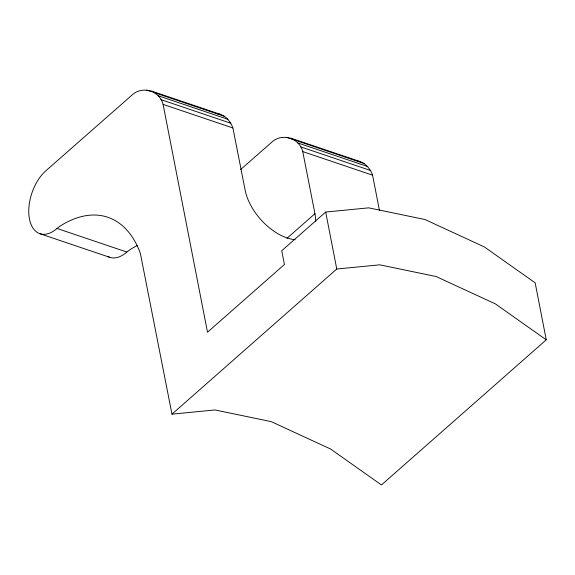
<?xml version="1.0" encoding="UTF-8"?>
<svg xmlns="http://www.w3.org/2000/svg" width="575" height="575" viewBox="0 0 575 575"><rect width="100%" height="100%" fill="white"/><g stroke="black" fill="none" stroke-linecap="round" stroke-linejoin="round"><path stroke-width="0.86" d="M286.982 238.316L314.949 213.684L302.745 151.584C299.503 138.539 283.353 132.94 272.78 141.292L240.544 169.618M57.011 228.447L60.447 225.889A127.197 72.888 -71.3 0 1 140.357 253.338L171.968 414.151L214.978 409.953L271.285 421.647L330.647 449.053L381.455 484.955L546.25 339.825L535.174 282.857L484.366 246.948L425.011 219.542L368.704 207.848L325.687 212.046L281.743 250.743L284.417 264.486L207.51 332.213L163.092 104.377C159.843 91.332 143.692 85.733 133.127 94.084L45.813 170.833A35.959 20.607 -71.3 0 0 29.454 218.982A35.959 20.607 -71.3 0 0 57.011 228.447L126.845 252.051L130.273 249.493A127.197 72.888 -71.3 0 1 137.238 245.532M171.968 414.151L336.763 269.014L379.773 264.823L436.08 276.51L495.442 303.916L546.25 339.825M217.443 113.814C225.084 114.54 230.46 121.181 232.918 127.981L245.123 190.081A44.972 26.134 48.6 0 0 295.083 239.682M357.104 161.022C364.737 161.748 370.12 168.389 372.578 175.188L379.435 210.371M150.945 90.872L220.778 114.475M290.605 138.079L360.432 161.683M146.783 90.045L150.147 91.181M154.747 92.776L224.573 116.38M286.443 137.245L364.227 163.588M158.082 95.709L227.916 119.312M297.742 142.916L367.569 166.52M160.885 99.612L230.719 123.215M300.545 146.819L370.372 170.423M163.092 104.377L232.918 127.981M302.745 151.584L372.578 175.188M39.84 233.687L109.674 257.291M325.687 212.046L336.763 269.014M314.949 213.684A44.972 26.134 48.6 0 1 315.625 221.778M126.845 252.051A35.959 20.607 -71.3 0 1 107.561 256.328"/></g></svg>
